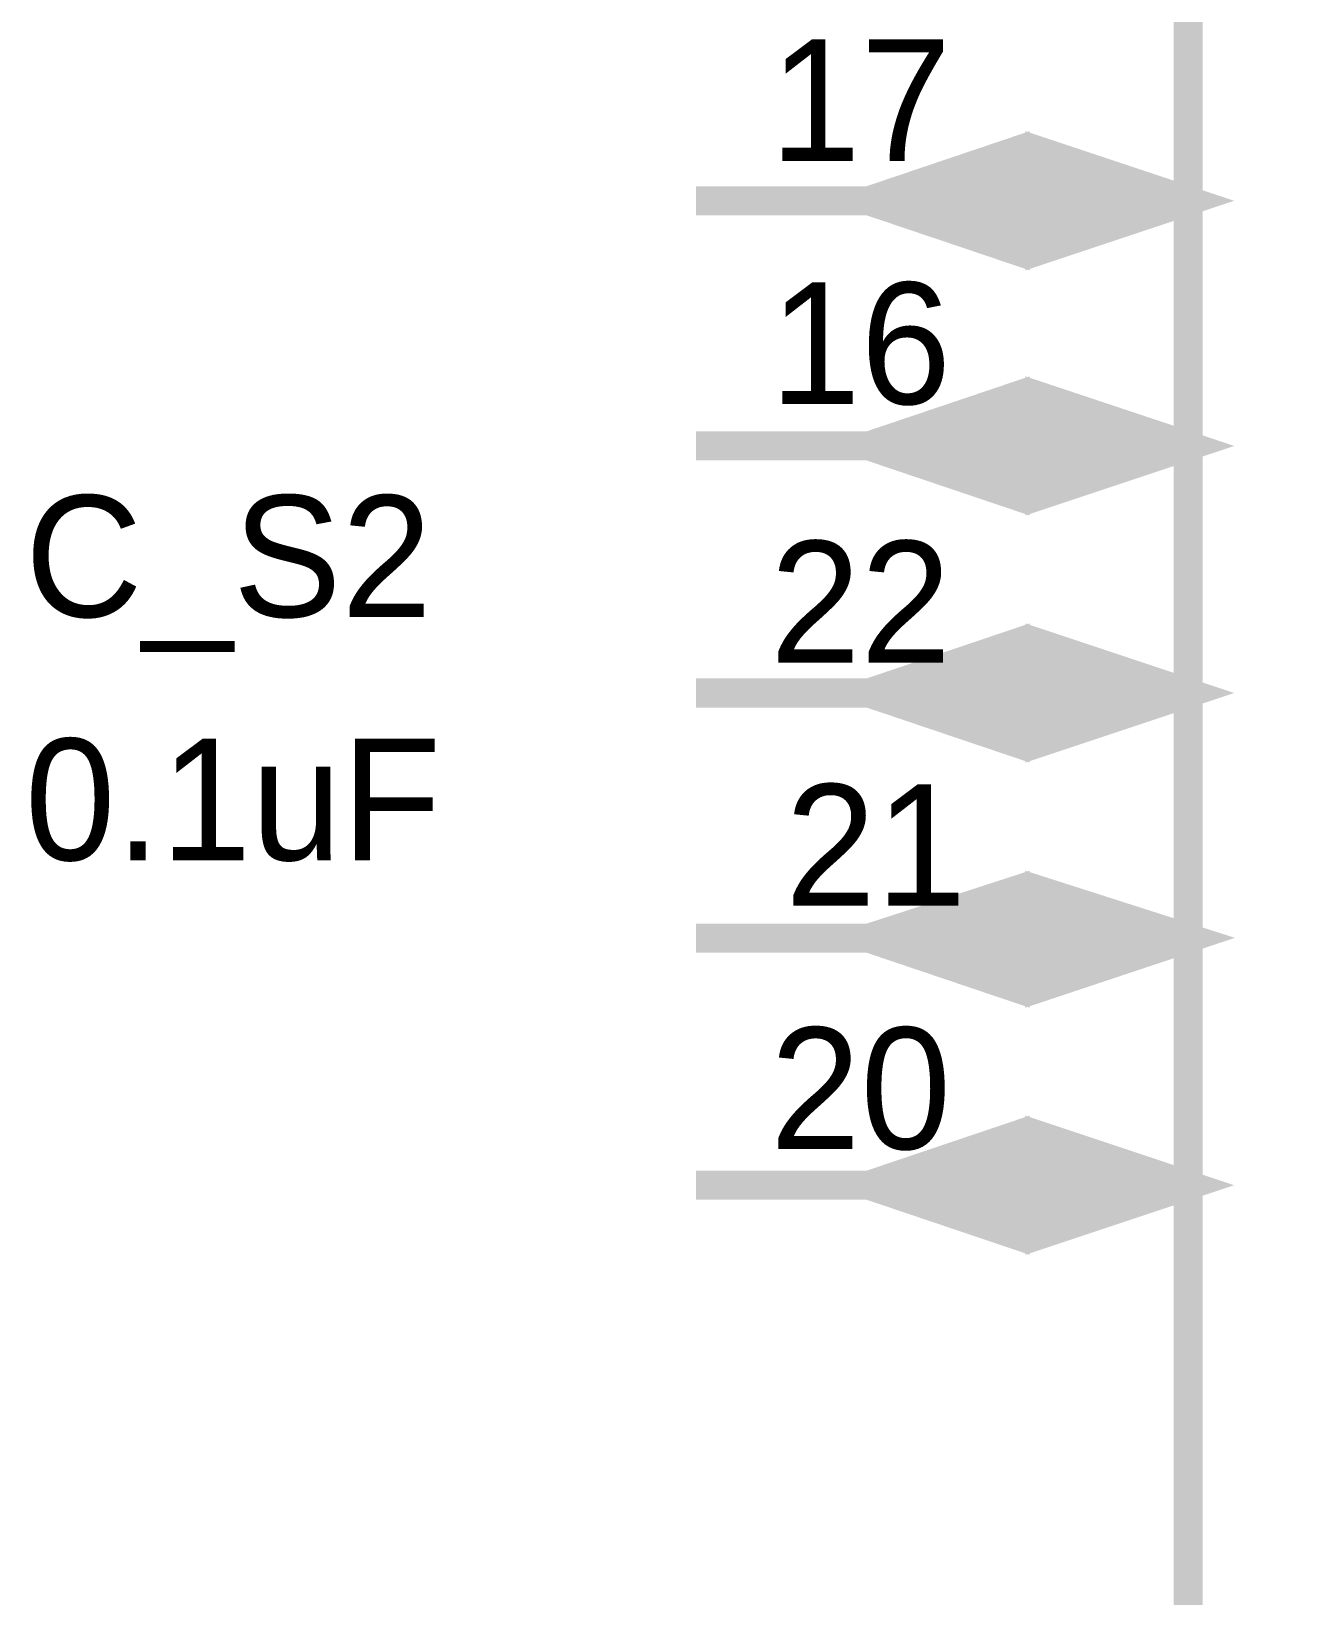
# Model space of a CAD drawing. Header units: inches. Extents: x 0 to 16.9, y 0 to 11.7.
# Drawn here: x 12.236 to 12.747, y 9.413 to 10.048 of the extents above; entities that cross this region are included whole.
import ezdxf

# ---------------------------------------------------------------- set-up
doc = ezdxf.new("R2010")
doc.units = ezdxf.units.IN
doc.header["$MEASUREMENT"] = 0
doc.layers.add('Sheet', color=255, linetype='Continuous')

msp = doc.modelspace()

# ---------------------------------------------------------------- linework, layer by layer
at = {"layer": 'Sheet'}
for points in [[(12.70556, 10.47902, 0.0118, 0.0118, 0), (14.40524, 10.47902, 0.0118, 0.0118, 0), (14.40524, 8.07901, 0.0118, 0.0118, 0), (12.70556, 8.07901, 0.0118, 0.0118, 0), (12.70556, 10.47902, 0.0118, 0.0118, 0)], [(12.70556, 10.47902, 0.0039, 0.0039, 0), (12.70556, 8.07901, 0.0039, 0.0039, 0), (14.40524, 8.07901, 0.0039, 0.0039, 0), (14.40524, 10.47902, 0.0039, 0.0039, 0), (12.70556, 10.47902, 0.0039, 0.0039, 0), (12.70556, 10.47902, 0.0039, 0.0039, 0)], [(12.63535, 9.99902, 0.0118, 0.0118, 0), (12.63535, 9.95889, 0.0118, 0.0118, 0), (12.57594, 9.97895, 0.0118, 0.0118, 0), (12.63535, 9.99902, 0.0118, 0.0118, 0)], [(12.64538, 9.99902, 0.0118, 0.0118, 0), (12.70556, 9.97895, 0.0118, 0.0118, 0), (12.64538, 9.95889, 0.0118, 0.0118, 0), (12.64538, 9.99902, 0.0118, 0.0118, 0)], [(12.63535, 9.99902, 0.0039, 0.0039, 0), (12.63535, 9.95889, 0.0039, 0.0039, 0), (12.57594, 9.97895, 0.0039, 0.0039, 0), (12.63535, 9.99902, 0.0039, 0.0039, 0)], [(12.64538, 9.99902, 0.0039, 0.0039, 0), (12.70556, 9.97895, 0.0039, 0.0039, 0), (12.64538, 9.95889, 0.0039, 0.0039, 0), (12.64538, 9.99902, 0.0039, 0.0039, 0)], [(12.63535, 9.89946, 0.0118, 0.0118, 0), (12.63535, 9.85934, 0.0118, 0.0118, 0), (12.57594, 9.8794, 0.0118, 0.0118, 0), (12.63535, 9.89946, 0.0118, 0.0118, 0)], [(12.64538, 9.89946, 0.0118, 0.0118, 0), (12.70556, 9.8794, 0.0118, 0.0118, 0), (12.64538, 9.85934, 0.0118, 0.0118, 0), (12.64538, 9.89946, 0.0118, 0.0118, 0)], [(12.63535, 9.89946, 0.0039, 0.0039, 0), (12.63535, 9.85934, 0.0039, 0.0039, 0), (12.57594, 9.8794, 0.0039, 0.0039, 0), (12.63535, 9.89946, 0.0039, 0.0039, 0)], [(12.64538, 9.89946, 0.0039, 0.0039, 0), (12.70556, 9.8794, 0.0039, 0.0039, 0), (12.64538, 9.85934, 0.0039, 0.0039, 0), (12.64538, 9.89946, 0.0039, 0.0039, 0)], [(12.63535, 9.79914, 0.0118, 0.0118, 0), (12.63535, 9.75901, 0.0118, 0.0118, 0), (12.57594, 9.77908, 0.0118, 0.0118, 0), (12.63535, 9.79914, 0.0118, 0.0118, 0)], [(12.64538, 9.79914, 0.0118, 0.0118, 0), (12.70556, 9.77908, 0.0118, 0.0118, 0), (12.64538, 9.75901, 0.0118, 0.0118, 0), (12.64538, 9.79914, 0.0118, 0.0118, 0)], [(12.63535, 9.79914, 0.0039, 0.0039, 0), (12.63535, 9.75901, 0.0039, 0.0039, 0), (12.57594, 9.77908, 0.0039, 0.0039, 0), (12.63535, 9.79914, 0.0039, 0.0039, 0)], [(12.64538, 9.79914, 0.0039, 0.0039, 0), (12.70556, 9.77908, 0.0039, 0.0039, 0), (12.64538, 9.75901, 0.0039, 0.0039, 0), (12.64538, 9.79914, 0.0039, 0.0039, 0)], [(12.63535, 9.69882, 0.0118, 0.0118, 0), (12.63535, 9.65946, 0.0118, 0.0118, 0), (12.57594, 9.67953, 0.0118, 0.0118, 0), (12.63535, 9.69882, 0.0118, 0.0118, 0)], [(12.64538, 9.69882, 0.0118, 0.0118, 0), (12.70556, 9.67953, 0.0118, 0.0118, 0), (12.64538, 9.65946, 0.0118, 0.0118, 0), (12.64538, 9.69882, 0.0118, 0.0118, 0)], [(12.63535, 9.69882, 0.0039, 0.0039, 0), (12.63535, 9.65946, 0.0039, 0.0039, 0), (12.57594, 9.67953, 0.0039, 0.0039, 0), (12.63535, 9.69882, 0.0039, 0.0039, 0)], [(12.64538, 9.69882, 0.0039, 0.0039, 0), (12.70556, 9.67953, 0.0039, 0.0039, 0), (12.64538, 9.65946, 0.0039, 0.0039, 0), (12.64538, 9.69882, 0.0039, 0.0039, 0)], [(12.63535, 9.59927, 0.0118, 0.0118, 0), (12.63535, 9.55914, 0.0118, 0.0118, 0), (12.57594, 9.57921, 0.0118, 0.0118, 0), (12.63535, 9.59927, 0.0118, 0.0118, 0)], [(12.64538, 9.59927, 0.0118, 0.0118, 0), (12.70556, 9.57921, 0.0118, 0.0118, 0), (12.64538, 9.55914, 0.0118, 0.0118, 0), (12.64538, 9.59927, 0.0118, 0.0118, 0)], [(12.63535, 9.59927, 0.0039, 0.0039, 0), (12.63535, 9.55914, 0.0039, 0.0039, 0), (12.57594, 9.57921, 0.0039, 0.0039, 0), (12.63535, 9.59927, 0.0039, 0.0039, 0)], [(12.64538, 9.59927, 0.0039, 0.0039, 0), (12.70556, 9.57921, 0.0039, 0.0039, 0), (12.64538, 9.55914, 0.0039, 0.0039, 0), (12.64538, 9.59927, 0.0039, 0.0039, 0)]]:
    msp.add_lwpolyline(points, format="xyseb", close=True, dxfattribs=at)
for points in [[(12.70556, 9.97895, 0.0118, 0.0118, 0), (12.50573, 9.97895, 0.0118, 0.0118, 0)], [(12.70556, 9.8794, 0.0118, 0.0118, 0), (12.50573, 9.8794, 0.0118, 0.0118, 0)], [(12.70556, 9.77908, 0.0118, 0.0118, 0), (12.50573, 9.77908, 0.0118, 0.0118, 0)], [(12.70556, 9.67953, 0.0118, 0.0118, 0), (12.50573, 9.67953, 0.0118, 0.0118, 0)], [(12.70556, 9.57921, 0.0118, 0.0118, 0), (12.50573, 9.57921, 0.0118, 0.0118, 0)]]:
    msp.add_lwpolyline(points, format="xyseb", dxfattribs=at)
for points in [[(12.63826, 10.00224), (12.57014, 9.97953), (12.63826, 9.95682)], [(12.64436, 9.95682), (12.71248, 9.97953), (12.64436, 10.00224)], [(12.63826, 9.90224), (12.57014, 9.87953), (12.63826, 9.85682)], [(12.64436, 9.85682), (12.71248, 9.87953), (12.64436, 9.90224)], [(12.63826, 9.80224), (12.57014, 9.77953), (12.63826, 9.75682)], [(12.64436, 9.75682), (12.71248, 9.77953), (12.64436, 9.80224)], [(12.63826, 9.70224), (12.57014, 9.67953), (12.63826, 9.65682)], [(12.64436, 9.65682), (12.71248, 9.67953), (12.64436, 9.70224)], [(12.63826, 9.60224), (12.57014, 9.57953), (12.63826, 9.55682)], [(12.64436, 9.55682), (12.71248, 9.57953), (12.64436, 9.60224)]]:
    msp.add_solid(points, dxfattribs=at)

# ---------------------------------------------------------------- texts
for s, p in [('17', (12.53582, 9.99516)), ('16', (12.53582, 9.89638)), ('C_S2', (12.23338, 9.80995)), ('22', (12.53582, 9.79143)), ('0.1uF', (12.23338, 9.71117)), ('21', (12.54199, 9.69265)), ('20', (12.53582, 9.59387))]:
    msp.add_text(s, height=0.049389, dxfattribs=at).set_placement(p)

doc.saveas('drawing.dxf')
